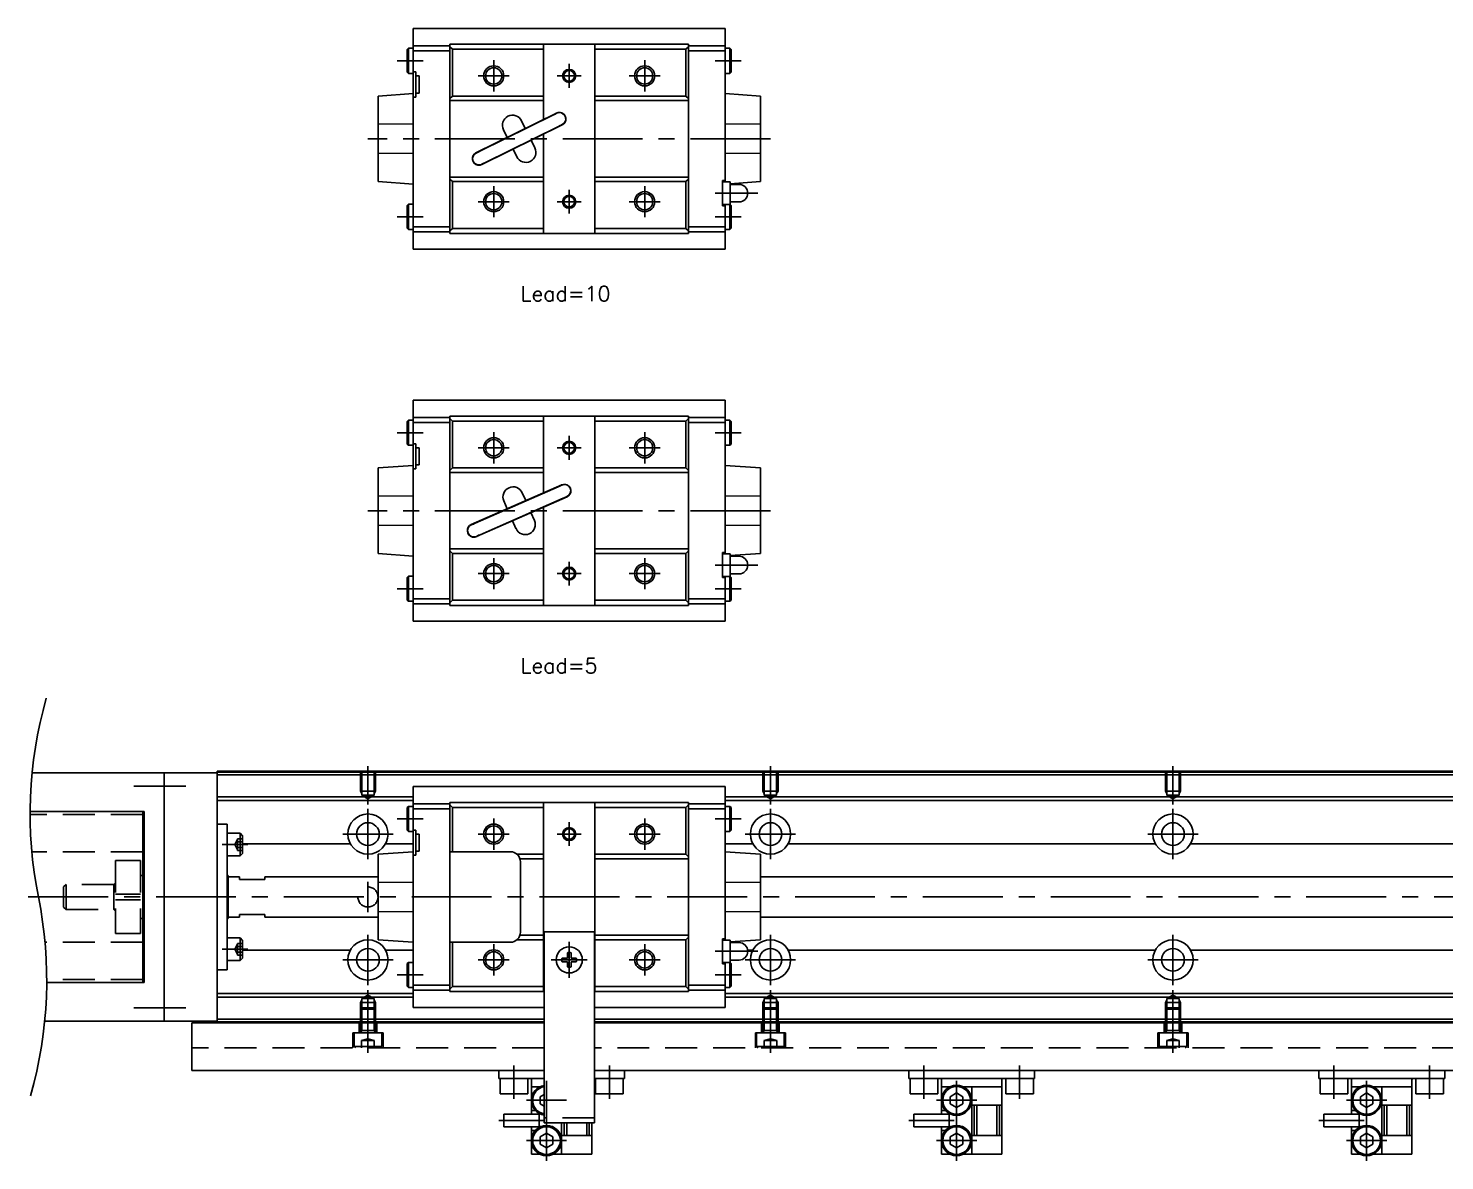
# Model space of a CAD drawing. Extents: x -2 to 443, y -8 to 396.
# Drawn here: x -2 to 279.5, y 170.8 to 395.8 of the extents above; entities that cross this region are included whole.
import ezdxf

# ---------------------------------------------------------------- set-up
doc = ezdxf.new("R2010")
doc.units = 0
doc.header["$LTSCALE"] = 0.5
doc.linetypes.add('CENTER', pattern=[50.8, 31.75, -6.35, 6.35, -6.35])
doc.linetypes.add('DASHED', pattern=[19.05, 12.7, -6.35])
for name, color, linetype in [('MSM_CENTER', 1, 'CENTER'), ('MSM_CONTINUOUS', 7, 'CONTINUOUS'), ('MSM_DASHED', 4, 'DASHED'), ('MSM_NARROW', 5, 'CONTINUOUS'), ('MSM_PART_NUMBER', 7, 'CONTINUOUS')]:
    doc.layers.add(name, color=color, linetype=linetype)
doc.styles.get("Standard").update_dxf_attribs({"font": 'txt.shx', "height": 1, "bigfont": 'bigfont.shx'})

msp = doc.modelspace()

# ---------------------------------------------------------------- linework, layer by layer
at = {"layer": 'MSM_CENTER'}
for p, q in [((71.3, 389.38), (76.5, 389.38)), ((90.5, 389.48), (90.5, 383.28)), ((105.5, 388.75), (105.5, 384.02)), ((120.5, 389.48), (120.5, 383.28)), ((134.5, 389.38), (139.7, 389.38)), ((87.4, 386.38), (93.6, 386.38)), ((103.13, 386.38), (107.86, 386.38)), ((117.4, 386.38), (123.6, 386.38)), ((145.5, 373.88), (65.5, 373.88)), ((90.5, 364.48), (90.5, 358.28)), ((105.5, 363.75), (105.5, 359.02)), ((120.5, 364.48), (120.5, 358.28)), ((87.4, 361.38), (93.6, 361.38)), ((103.13, 361.38), (107.86, 361.38)), ((117.4, 361.38), (123.6, 361.38)), ((134.5, 363.08), (143, 363.08)), ((71.3, 358.38), (76.5, 358.38)), ((134.5, 358.38), (139.7, 358.38)), ((71.3, 315.48), (76.5, 315.48)), ((90.5, 315.58), (90.5, 309.38)), ((120.5, 315.58), (120.5, 309.38)), ((134.5, 315.48), (139.7, 315.48)), ((87.4, 312.48), (93.6, 312.48)), ((103.13, 312.48), (107.86, 312.48)), ((105.5, 314.85), (105.5, 310.12)), ((117.4, 312.48), (123.6, 312.48)), ((145.5, 299.98), (65.5, 299.98)), ((90.5, 290.58), (90.5, 284.38)), ((120.5, 290.58), (120.5, 284.38)), ((87.4, 287.48), (93.6, 287.48)), ((103.13, 287.48), (107.86, 287.48)), ((105.5, 289.85), (105.5, 285.12)), ((117.4, 287.48), (123.6, 287.48)), ((134.5, 289.18), (143, 289.18)), ((71.3, 284.48), (76.5, 284.48)), ((134.5, 284.48), (139.7, 284.48)), ((65.5, 249.23), (65.5, 241.6)), ((145.5, 249.23), (145.5, 241.6)), ((225.5, 249.23), (225.5, 241.6)), ((19, 245.23), (29.31, 245.23)), ((65.5, 230.73), (65.5, 240.73)), ((145.5, 230.73), (145.5, 240.73)), ((225.5, 230.73), (225.5, 240.73)), ((71.3, 238.73), (76.5, 238.73)), ((90.5, 238.83), (90.5, 232.63)), ((105.5, 238.1), (105.5, 233.37)), ((120.5, 238.83), (120.5, 232.63)), ((134.5, 238.73), (139.7, 238.73)), ((60.5, 235.73), (70.5, 235.73)), ((87.4, 235.73), (93.6, 235.73)), ((103.13, 235.73), (107.86, 235.73)), ((117.4, 235.73), (123.6, 235.73)), ((140.5, 235.73), (150.5, 235.73)), ((220.5, 235.73), (230.5, 235.73)), ((36.5, 233.63), (41.6, 233.63)), ((65.5, 220.23), (65.5, 226.23)), ((-2, 223.23), (347.5, 223.23)), ((65.5, 205.73), (65.5, 215.73)), ((105.5, 214.33), (105.5, 207.13)), ((145.5, 205.73), (145.5, 215.73)), ((225.5, 205.73), (225.5, 215.73)), ((36.5, 212.84), (41.6, 212.84)), ((90.5, 213.83), (90.5, 207.63)), ((120.5, 213.83), (120.5, 207.63)), ((134.5, 212.43), (143, 212.43)), ((60.5, 210.73), (70.5, 210.73)), ((87.4, 210.73), (93.6, 210.73)), ((101.9, 210.73), (109.1, 210.73)), ((117.4, 210.73), (123.6, 210.73)), ((140.5, 210.73), (150.5, 210.73)), ((220.5, 210.73), (230.5, 210.73)), ((71.3, 207.73), (76.5, 207.73)), ((134.5, 207.73), (139.7, 207.73)), ((65.5, 204.74), (65.5, 192.23)), ((145.5, 204.74), (145.5, 192.23)), ((225.5, 204.74), (225.5, 192.23)), ((19, 201.23), (29.31, 201.23)), ((94.5, 189.73), (94.5, 183.13)), ((113.5, 183.13), (113.5, 189.73)), ((176, 189.73), (176, 183.13)), ((195, 183.13), (195, 189.73)), ((257.5, 189.73), (257.5, 183.13)), ((276.5, 183.13), (276.5, 189.73)), ((100.99, 170.83), (100.99, 186.83)), ((182.49, 170.83), (182.49, 186.83)), ((263.99, 170.83), (263.99, 186.83)), ((96.99, 182.83), (104.99, 182.83)), ((178.49, 182.83), (186.49, 182.83)), ((259.99, 182.83), (267.99, 182.83)), ((91.5, 178.83), (100.5, 178.83)), ((173, 178.83), (182, 178.83)), ((254.5, 178.83), (263.5, 178.83)), ((96.99, 174.83), (104.99, 174.83)), ((178.49, 174.83), (186.49, 174.83)), ((259.99, 174.83), (267.99, 174.83))]:
    msp.add_line(p, q, dxfattribs=at)
at = {"layer": 'MSM_CONTINUOUS'}
for p, q in [((136.5, 395.83), (74.5, 395.83)), ((74.5, 351.93), (74.5, 395.83)), ((136.5, 365.33), (136.5, 395.83)), ((73.55, 391.88), (73.3, 391.63)), ((73.3, 391.63), (73.3, 387.13)), ((74.5, 391.88), (73.55, 391.88)), ((73.55, 391.88), (73.55, 386.88)), ((74.5, 392.38), (81.8, 392.38)), ((74.5, 391.38), (81.8, 391.38)), ((81.8, 355.08), (81.8, 392.68)), ((81.8, 392.68), (129.2, 392.68)), ((82.3, 391.68), (81.8, 392.18)), ((82.3, 382.38), (82.3, 391.68)), ((82.3, 391.68), (100.4, 391.68)), ((100.4, 392.68), (100.4, 377.73)), ((110.6, 355.08), (110.6, 392.68)), ((110.6, 391.68), (128.7, 391.68)), ((129.2, 392.18), (128.7, 391.68)), ((128.7, 382.38), (128.7, 391.68)), ((129.2, 355.08), (129.2, 392.68)), ((129.2, 392.38), (136.5, 392.38)), ((129.2, 391.38), (136.5, 391.38)), ((137.45, 391.88), (136.5, 391.88)), ((137.45, 391.88), (137.45, 386.88)), ((137.7, 391.63), (137.45, 391.88)), ((137.7, 391.63), (137.7, 387.13)), ((73.3, 387.13), (73.55, 386.88)), ((73.55, 386.88), (74.5, 386.88)), ((75, 387.18), (74.5, 387.18)), ((75, 382.18), (75, 387.18)), ((75.7, 386.38), (75, 386.38)), ((75.7, 382.98), (75.7, 386.38)), ((136.5, 386.88), (137.45, 386.88)), ((137.45, 386.88), (137.7, 387.13)), ((74.5, 382.88), (67.5, 382.38)), ((75.7, 382.98), (75, 382.98)), ((143.5, 382.38), (136.5, 382.88)), ((67.5, 382.38), (67.5, 365.38)), ((75, 382.18), (74.5, 382.18)), ((81.8, 381.88), (82.3, 382.38)), ((81.8, 381.48), (100.4, 381.48)), ((82.3, 382.38), (100.4, 382.38)), ((110.6, 382.38), (128.7, 382.38)), ((110.6, 381.48), (129.2, 381.48)), ((128.7, 382.38), (129.2, 381.88)), ((143.5, 382.38), (143.5, 365.38)), ((102.97, 379), (86.97, 371.1)), ((102.26, 378.59), (87.73, 371.42)), ((96.77, 375.93), (96.02, 377.46)), ((102.26, 378.59), (102.6, 378.72)), ((103, 378.95), (102.69, 378.8)), ((74.5, 376.84), (67.5, 376.76)), ((88.13, 368.77), (104.13, 376.67)), ((88.84, 369.18), (103.37, 376.35)), ((92.43, 375.69), (93.18, 374.16)), ((100.4, 374.83), (100.4, 355.08)), ((103.68, 376.54), (103.37, 376.35)), ((103.78, 376.55), (104.1, 376.71)), ((143.5, 376.76), (136.5, 376.84)), ((94.33, 371.83), (95.08, 370.31)), ((98.67, 372.08), (97.92, 373.6)), ((67.5, 371.01), (74.5, 370.93)), ((87.32, 371.21), (87, 371.05)), ((87.42, 371.23), (87.73, 371.42)), ((88.1, 368.81), (88.41, 368.97)), ((88.5, 369.05), (88.84, 369.18)), ((136.5, 370.93), (143.5, 371.01)), ((81.8, 366.28), (100.4, 366.28)), ((110.6, 366.28), (129.2, 366.28)), ((67.5, 365.38), (74.5, 364.88)), ((82.3, 365.38), (81.8, 365.88)), ((82.3, 365.38), (100.4, 365.38)), ((82.3, 356.08), (82.3, 365.38)), ((110.6, 365.38), (128.7, 365.38)), ((129.2, 365.88), (128.7, 365.38)), ((128.7, 356.08), (128.7, 365.38)), ((136, 365.58), (136.5, 365.58)), ((136, 360.58), (136, 365.58)), ((137.5, 365.33), (136, 365.33)), ((137.5, 364.95), (143.5, 365.38)), ((137.5, 365.33), (137.5, 360.83)), ((139.25, 364.83), (137.5, 364.83)), ((73.55, 360.88), (73.3, 360.63)), ((73.3, 360.63), (73.3, 356.13)), ((73.55, 360.88), (73.55, 355.88)), ((74.5, 360.88), (73.55, 360.88)), ((136, 360.83), (137.5, 360.83)), ((136, 360.58), (136.5, 360.58)), ((136.5, 360.83), (136.5, 351.93)), ((137.45, 360.83), (137.45, 355.88)), ((137.5, 361.33), (139.25, 361.33)), ((137.7, 360.63), (137.5, 360.83)), ((137.7, 360.63), (137.7, 356.13)), ((73.3, 356.13), (73.55, 355.88)), ((73.55, 355.88), (74.5, 355.88)), ((74.5, 356.38), (81.8, 356.38)), ((74.5, 355.38), (81.8, 355.38)), ((81.8, 355.58), (82.3, 356.08)), ((81.8, 355.08), (129.2, 355.08)), ((82.3, 356.08), (100.4, 356.08)), ((110.6, 356.08), (128.7, 356.08)), ((128.7, 356.08), (129.2, 355.58)), ((129.2, 356.38), (136.5, 356.38)), ((129.2, 355.38), (136.5, 355.38)), ((136.5, 355.88), (137.45, 355.88)), ((137.45, 355.88), (137.7, 356.13)), ((74.5, 351.93), (136.5, 351.93)), ((136.5, 321.93), (74.5, 321.93)), ((74.5, 278.03), (74.5, 321.93)), ((136.5, 291.43), (136.5, 321.93)), ((74.5, 318.48), (81.8, 318.48)), ((81.8, 281.18), (81.8, 318.78)), ((81.8, 318.78), (129.2, 318.78)), ((82.3, 317.78), (81.8, 318.28)), ((100.4, 318.78), (100.4, 303.53)), ((110.6, 281.18), (110.6, 318.78)), ((129.2, 318.28), (128.7, 317.78)), ((129.2, 281.18), (129.2, 318.78)), ((129.2, 318.48), (136.5, 318.48)), ((73.55, 317.98), (73.3, 317.73)), ((73.3, 317.73), (73.3, 313.23)), ((74.5, 317.98), (73.55, 317.98)), ((73.55, 317.98), (73.55, 312.98)), ((74.5, 317.48), (81.8, 317.48)), ((82.3, 308.48), (82.3, 317.78)), ((82.3, 317.78), (100.4, 317.78)), ((110.6, 317.78), (128.7, 317.78)), ((128.7, 308.48), (128.7, 317.78)), ((129.2, 317.48), (136.5, 317.48)), ((137.45, 317.98), (136.5, 317.98)), ((137.45, 317.98), (137.45, 312.98)), ((137.7, 317.73), (137.45, 317.98)), ((137.7, 317.73), (137.7, 313.23)), ((73.3, 313.23), (73.55, 312.98)), ((73.55, 312.98), (74.5, 312.98)), ((75, 313.28), (74.5, 313.28)), ((75, 308.28), (75, 313.28)), ((75.7, 312.48), (75, 312.48)), ((75.7, 309.08), (75.7, 312.48)), ((136.5, 312.98), (137.45, 312.98)), ((137.45, 312.98), (137.7, 313.23)), ((74.5, 308.98), (67.5, 308.48)), ((67.5, 308.48), (67.5, 291.48)), ((75, 308.28), (74.5, 308.28)), ((75.7, 309.08), (75, 309.08)), ((81.8, 307.98), (82.3, 308.48)), ((81.8, 307.58), (100.4, 307.58)), ((82.3, 308.48), (100.4, 308.48)), ((110.6, 308.48), (128.7, 308.48)), ((110.6, 307.58), (129.2, 307.58)), ((128.7, 308.48), (129.2, 307.98)), ((143.5, 308.48), (136.5, 308.98)), ((143.5, 308.48), (143.5, 291.48)), ((104.03, 305.12), (86.03, 297.22)), ((103.3, 304.75), (86.79, 297.51)), ((104.05, 305.08), (103.72, 304.93)), ((74.5, 302.94), (67.5, 302.86)), ((87.07, 294.84), (105.07, 302.74)), ((87.8, 295.22), (104.31, 302.46)), ((92.51, 301.93), (93.2, 300.37)), ((96.86, 301.98), (96.18, 303.53)), ((104.72, 302.64), (105.05, 302.79)), ((143.5, 302.86), (136.5, 302.94)), ((98.59, 298.04), (97.9, 299.6)), ((100.4, 300.69), (100.4, 281.18)), ((67.5, 297.11), (74.5, 297.03)), ((86.37, 297.32), (86.05, 297.18)), ((94.24, 297.99), (94.92, 296.43)), ((136.5, 297.03), (143.5, 297.11)), ((87.05, 294.89), (87.38, 295.03)), ((67.5, 291.48), (74.5, 290.98)), ((81.8, 292.38), (100.4, 292.38)), ((82.3, 291.48), (81.8, 291.98)), ((82.3, 291.48), (100.4, 291.48)), ((82.3, 282.18), (82.3, 291.48)), ((110.6, 292.38), (129.2, 292.38)), ((110.6, 291.48), (128.7, 291.48)), ((129.2, 291.98), (128.7, 291.48)), ((128.7, 282.18), (128.7, 291.48)), ((136, 291.68), (136.5, 291.68)), ((136, 286.68), (136, 291.68)), ((137.5, 291.43), (136, 291.43)), ((137.5, 291.05), (143.5, 291.48)), ((137.5, 291.43), (137.5, 286.93)), ((139.25, 290.93), (137.5, 290.93)), ((137.5, 287.43), (139.25, 287.43)), ((73.55, 286.98), (73.3, 286.73)), ((73.3, 286.73), (73.3, 282.23)), ((73.55, 286.98), (73.55, 281.98)), ((74.5, 286.98), (73.55, 286.98)), ((136, 286.93), (137.5, 286.93)), ((136, 286.68), (136.5, 286.68)), ((136.5, 286.93), (136.5, 278.03)), ((137.45, 286.93), (137.45, 281.98)), ((137.7, 286.73), (137.5, 286.93)), ((137.7, 286.73), (137.7, 282.23)), ((73.3, 282.23), (73.55, 281.98)), ((73.55, 281.98), (74.5, 281.98)), ((74.5, 282.48), (81.8, 282.48)), ((81.8, 281.68), (82.3, 282.18)), ((82.3, 282.18), (100.4, 282.18)), ((110.6, 282.18), (128.7, 282.18)), ((128.7, 282.18), (129.2, 281.68)), ((129.2, 282.48), (136.5, 282.48)), ((136.5, 281.98), (137.45, 281.98)), ((137.45, 281.98), (137.7, 282.23)), ((74.5, 281.48), (81.8, 281.48)), ((81.8, 281.18), (129.2, 281.18)), ((129.2, 281.48), (136.5, 281.48)), ((74.5, 278.03), (136.5, 278.03)), ((35.5, 247.93), (-1.24, 247.93)), ((25, 247.93), (25, 198.53)), ((335.5, 248.23), (35.5, 248.23)), ((35.5, 248.23), (35.5, 198.23)), ((335.5, 248.03), (35.5, 248.03)), ((335.5, 247.53), (35.5, 247.53)), ((136.5, 245.18), (74.5, 245.18)), ((74.5, 201.28), (74.5, 245.18)), ((136.5, 214.68), (136.5, 245.18)), ((74.5, 243.13), (35.5, 243.13)), ((74.5, 242.43), (35.5, 242.43)), ((335.5, 243.13), (136.5, 243.13)), ((335.5, 242.43), (136.5, 242.43)), ((21, 240.23), (-1.64, 240.23)), ((20.75, 240.23), (20.75, 206.23)), ((20.75, 239.63), (21, 239.63)), ((21, 206.23), (21, 240.23)), ((73.55, 241.23), (73.3, 240.98)), ((73.3, 240.98), (73.3, 236.48)), ((74.5, 241.23), (73.55, 241.23)), ((73.55, 241.23), (73.55, 236.23)), ((74.5, 241.73), (81.8, 241.73)), ((74.5, 240.73), (81.8, 240.73)), ((81.8, 242.03), (129.2, 242.03)), ((81.8, 204.43), (81.8, 242.03)), ((82.3, 241.03), (81.8, 241.53)), ((82.3, 241.03), (100.4, 241.03)), ((82.3, 232.23), (82.3, 241.03)), ((100.4, 242.03), (100.4, 204.43)), ((110.6, 204.43), (110.6, 242.03)), ((110.6, 241.03), (128.7, 241.03)), ((129.2, 241.53), (128.7, 241.03)), ((128.7, 231.73), (128.7, 241.03)), ((129.2, 204.43), (129.2, 242.03)), ((129.2, 241.73), (136.5, 241.73)), ((129.2, 240.73), (136.5, 240.73)), ((137.45, 241.23), (136.5, 241.23)), ((137.45, 241.23), (137.45, 236.23)), ((137.7, 240.98), (137.45, 241.23)), ((137.7, 240.98), (137.7, 236.48)), ((37.5, 237.73), (35.5, 237.73)), ((37.5, 237.73), (37.5, 208.73)), ((73.3, 236.48), (73.55, 236.23)), ((75, 236.53), (74.5, 236.53)), ((75, 231.53), (75, 236.53)), ((137.45, 236.23), (137.7, 236.48)), ((40.1, 235.88), (37.5, 235.88)), ((40.1, 235.88), (40.1, 231.38)), ((40.6, 235.38), (40.1, 235.88)), ((40.6, 235.38), (40.6, 231.88)), ((62.01, 233.77), (40.6, 233.77)), ((68.99, 233.77), (74.5, 233.77)), ((73.55, 236.23), (74.5, 236.23)), ((75.7, 235.73), (75, 235.73)), ((75.7, 232.33), (75.7, 235.73)), ((136.5, 236.23), (137.45, 236.23)), ((142.01, 233.77), (136.5, 233.77)), ((148.99, 233.77), (222.01, 233.77)), ((302.01, 233.77), (228.99, 233.77)), ((21, 232.23), (20.75, 232.23)), ((37.5, 231.38), (40.1, 231.38)), ((40.1, 231.38), (40.6, 231.88)), ((74.5, 232.23), (67.5, 231.73)), ((67.5, 231.73), (67.5, 214.73)), ((75, 231.53), (74.5, 231.53)), ((75.7, 232.33), (75, 232.33)), ((93.8, 232.23), (81.8, 232.23)), ((95.12, 231.73), (100.4, 231.73)), ((95.71, 230.83), (100.4, 230.83)), ((110.6, 231.73), (128.7, 231.73)), ((110.6, 230.83), (129.2, 230.83)), ((128.7, 231.73), (129.2, 231.23)), ((143.5, 231.73), (136.5, 232.23)), ((143.5, 231.73), (143.5, 214.73)), ((95.8, 230.23), (95.8, 216.23)), ((21, 227.48), (20.75, 227.48)), ((37.7, 227.48), (37.5, 227.48)), ((37.7, 227.48), (37.7, 218.98)), ((40, 227.23), (37.7, 227.23)), ((40, 227.23), (40, 226.73)), ((45, 226.73), (40, 226.73)), ((45, 227.23), (45, 226.73)), ((67.5, 227.23), (45, 227.23)), ((74.5, 226.19), (67.5, 226.11)), ((143.5, 226.11), (136.5, 226.19)), ((335.5, 227.23), (143.5, 227.23)), ((40, 219.73), (45, 219.73)), ((40, 219.73), (40, 219.23)), ((45, 219.73), (45, 219.23)), ((67.5, 220.36), (74.5, 220.28)), ((136.5, 220.28), (143.5, 220.36)), ((20.75, 218.98), (21, 218.98)), ((37.5, 218.98), (37.7, 218.98)), ((37.7, 219.23), (40, 219.23)), ((45, 219.23), (67.5, 219.23)), ((143.5, 219.23), (335.5, 219.23)), ((21, 214.23), (20.75, 214.23)), ((40.1, 215.09), (37.5, 215.09)), ((40.1, 215.09), (40.1, 210.59)), ((40.6, 214.59), (40.1, 215.09)), ((40.6, 214.59), (40.6, 211.09)), ((67.5, 214.73), (74.5, 214.23)), ((81.8, 214.23), (93.8, 214.23)), ((82.3, 205.43), (82.3, 214.23)), ((95.12, 214.73), (100.4, 214.73)), ((95.71, 215.63), (100.4, 215.63)), ((100.5, 216.33), (100.5, 178.33)), ((110.5, 216.33), (100.5, 216.33)), ((110.5, 216.33), (110.5, 178.33)), ((110.6, 215.63), (129.2, 215.63)), ((110.6, 214.73), (128.7, 214.73)), ((129.2, 215.23), (128.7, 214.73)), ((128.7, 205.43), (128.7, 214.73)), ((136, 214.93), (136.5, 214.93)), ((136, 209.93), (136, 214.93)), ((137.5, 214.68), (136, 214.68)), ((137.5, 214.3), (143.5, 214.73)), ((137.5, 214.68), (137.5, 210.18)), ((139.25, 214.18), (137.5, 214.18)), ((62.01, 212.69), (40.6, 212.69)), ((68.99, 212.69), (74.5, 212.69)), ((105.13, 212.14), (105.13, 211.1)), ((105.87, 211.1), (105.87, 212.14)), ((142.01, 212.69), (140.98, 212.69)), ((148.99, 212.69), (222.01, 212.69)), ((302.01, 212.69), (228.99, 212.69)), ((37.5, 208.73), (35.5, 208.73)), ((37.5, 210.59), (40.1, 210.59)), ((40.1, 210.59), (40.6, 211.09)), ((73.55, 210.23), (73.3, 209.98)), ((73.3, 209.98), (73.3, 205.48)), ((73.55, 210.23), (73.55, 205.23)), ((74.5, 210.23), (73.55, 210.23)), ((105.13, 211.1), (104.1, 211.1)), ((104.1, 210.36), (105.13, 210.36)), ((105.13, 210.36), (105.13, 209.33)), ((106.9, 211.1), (105.87, 211.1)), ((105.87, 210.36), (106.9, 210.36)), ((105.87, 209.33), (105.87, 210.36)), ((136, 210.18), (137.5, 210.18)), ((136, 209.93), (136.5, 209.93)), ((136.5, 210.18), (136.5, 201.28)), ((137.45, 210.18), (137.45, 205.23)), ((137.5, 210.68), (139.25, 210.68)), ((137.7, 209.98), (137.5, 210.18)), ((137.7, 209.98), (137.7, 205.48)), ((1.64, 206.23), (21, 206.23)), ((20.75, 206.83), (21, 206.83)), ((74.5, 205.73), (81.8, 205.73)), ((129.2, 205.73), (136.5, 205.73)), ((74.5, 204.03), (35.5, 204.03)), ((74.5, 203.33), (35.5, 203.33)), ((73.3, 205.48), (73.55, 205.23)), ((73.55, 205.23), (74.5, 205.23)), ((74.5, 204.73), (81.8, 204.73)), ((81.8, 204.93), (82.3, 205.43)), ((81.8, 204.43), (100.5, 204.43)), ((82.3, 205.43), (100.4, 205.43)), ((110.5, 204.43), (129.2, 204.43)), ((110.6, 205.43), (128.7, 205.43)), ((128.7, 205.43), (129.2, 204.93)), ((129.2, 204.73), (136.5, 204.73)), ((136.5, 205.23), (137.45, 205.23)), ((335.5, 204.03), (136.5, 204.03)), ((335.5, 203.33), (136.5, 203.33)), ((137.45, 205.23), (137.7, 205.48)), ((74.5, 201.28), (100.5, 201.28)), ((110.5, 201.28), (136.5, 201.28)), ((35.5, 198.53), (1.24, 198.53)), ((30.5, 198.23), (30.5, 188.73)), ((100.5, 198.23), (30.5, 198.23)), ((100.5, 198.93), (35.5, 198.93)), ((100.5, 198.43), (35.5, 198.43)), ((335.5, 198.93), (110.5, 198.93)), ((335.5, 198.43), (110.5, 198.43)), ((340.5, 198.23), (110.5, 198.23)), ((100.5, 188.73), (30.5, 188.73)), ((91.5, 187.13), (91.5, 188.73)), ((340.5, 188.73), (110.5, 188.73)), ((116.5, 187.13), (116.5, 188.73)), ((173, 187.13), (173, 188.73)), ((198, 187.13), (198, 188.73)), ((254.5, 187.13), (254.5, 188.73)), ((279.5, 187.13), (279.5, 188.73)), ((100.5, 187.13), (91.5, 187.13)), ((91.75, 187.13), (91.75, 184.13)), ((97.25, 184.13), (97.25, 187.13)), ((97.5, 187.13), (97.67, 187.13)), ((97.67, 187.13), (97.81, 187.13)), ((97.81, 187.13), (97.92, 187.11)), ((97.92, 187.11), (97.98, 187.06)), ((97.98, 187.06), (98, 187)), ((98, 187), (98, 183.08)), ((116.5, 187.13), (110.5, 187.13)), ((110.75, 187.13), (110.75, 184.13)), ((116.25, 184.13), (116.25, 187.13)), ((198, 187.13), (173, 187.13)), ((173.25, 187.13), (173.25, 184.13)), ((178.75, 184.13), (178.75, 187.13)), ((179, 187.13), (179.17, 187.13)), ((179.17, 187.13), (179.31, 187.13)), ((179.31, 187.13), (179.42, 187.11)), ((179.42, 187.11), (179.48, 187.06)), ((179.48, 187.06), (179.5, 187)), ((179.5, 187), (179.5, 183.08)), ((191.5, 187), (191.52, 187.07)), ((191.5, 187), (191.5, 172.13)), ((191.52, 187.07), (191.6, 187.11)), ((191.6, 187.11), (191.71, 187.13)), ((191.71, 187.13), (191.85, 187.13)), ((191.85, 187.13), (192, 187.13)), ((192.25, 187.13), (192.25, 184.13)), ((197.75, 184.13), (197.75, 187.13)), ((279.5, 187.13), (254.5, 187.13)), ((254.75, 187.13), (254.75, 184.13)), ((260.25, 184.13), (260.25, 187.13)), ((260.5, 187.13), (260.67, 187.13)), ((260.67, 187.13), (260.81, 187.13)), ((260.81, 187.13), (260.92, 187.11)), ((260.92, 187.11), (260.98, 187.06)), ((260.98, 187.06), (261, 187)), ((261, 187), (261, 183.08)), ((273, 187), (273.02, 187.07)), ((273, 187), (273, 172.13)), ((273.02, 187.07), (273.1, 187.11)), ((273.1, 187.11), (273.21, 187.13)), ((273.21, 187.13), (273.35, 187.13)), ((273.35, 187.13), (273.5, 187.13)), ((273.75, 187.13), (273.75, 184.13)), ((279.25, 184.13), (279.25, 187.13)), ((91.75, 184.13), (97.25, 184.13)), ((99.68, 185.53), (98, 185.53)), ((100.5, 183.99), (99.74, 183.55)), ((99.74, 183.55), (99.74, 182.11)), ((110.75, 184.13), (116.25, 184.13)), ((173.25, 184.13), (178.75, 184.13)), ((181.18, 185.53), (179.5, 185.53)), ((182.49, 184.28), (181.24, 183.55)), ((181.24, 183.55), (181.24, 182.11)), ((183.74, 183.55), (182.49, 184.28)), ((183.74, 183.55), (183.74, 182.11)), ((191.5, 185.53), (183.8, 185.53)), ((185.5, 185.53), (185.5, 172.13)), ((192.25, 184.13), (197.75, 184.13)), ((254.75, 184.13), (260.25, 184.13)), ((262.68, 185.53), (261, 185.53)), ((263.99, 184.28), (262.74, 183.55)), ((262.74, 183.55), (262.74, 182.11)), ((265.24, 183.55), (263.99, 184.28)), ((265.24, 183.55), (265.24, 182.11)), ((273, 185.53), (265.3, 185.53)), ((267, 185.53), (267, 172.13)), ((273.75, 184.13), (279.25, 184.13)), ((98, 180.08), (98, 182.59)), ((98.75, 180.83), (98, 180.83)), ((99.5, 177.44), (99.5, 180.23)), ((99.74, 182.11), (100.5, 181.67)), ((179.5, 180.08), (179.5, 182.59)), ((180.25, 180.83), (179.5, 180.83)), ((181, 177.44), (181, 180.23)), ((181.24, 182.11), (182.49, 181.39)), ((182.49, 181.39), (183.74, 182.11)), ((191.5, 181.83), (185.5, 181.83)), ((186, 175.83), (186, 181.83)), ((186.5, 175.83), (186.5, 181.83)), ((190.5, 175.83), (190.5, 181.83)), ((191, 175.83), (191, 181.83)), ((261, 180.08), (261, 182.59)), ((261.75, 180.83), (261, 180.83)), ((262.5, 177.44), (262.5, 180.23)), ((262.74, 182.11), (263.99, 181.39)), ((263.99, 181.39), (265.24, 182.11)), ((273, 181.83), (267, 181.83)), ((267.5, 175.83), (267.5, 181.83)), ((268, 175.83), (268, 181.83)), ((272, 175.83), (272, 181.83)), ((272.5, 175.83), (272.5, 181.83)), ((92.5, 180.08), (92.5, 177.58)), ((99.5, 180.08), (92.5, 180.08)), ((92.5, 177.58), (99.5, 177.58)), ((98, 175.08), (98, 177.58)), ((110.5, 178.33), (100.5, 178.33)), ((104, 178.33), (104, 172.13)), ((104.5, 175.83), (104.5, 178.33)), ((105, 175.83), (105, 178.33)), ((109, 175.83), (109, 178.33)), ((109.5, 175.83), (109.5, 178.33)), ((110, 178.33), (110, 172.13)), ((174, 180.08), (174, 177.58)), ((181, 180.08), (174, 180.08)), ((174, 177.58), (181, 177.58)), ((179.5, 175.08), (179.5, 177.58)), ((255.5, 180.08), (255.5, 177.58)), ((262.5, 180.08), (255.5, 180.08)), ((255.5, 177.58), (262.5, 177.58)), ((261, 175.08), (261, 177.58)), ((98, 176.83), (98.75, 176.83)), ((98, 174.59), (98, 172.13)), ((100.99, 176.28), (99.74, 175.55)), ((99.74, 175.55), (99.74, 174.11)), ((102.24, 175.55), (100.99, 176.28)), ((102.24, 175.55), (102.24, 174.11)), ((110, 175.83), (104, 175.83)), ((179.5, 176.83), (180.25, 176.83)), ((179.5, 174.59), (179.5, 172.13)), ((182.49, 176.28), (181.24, 175.55)), ((181.24, 175.55), (181.24, 174.11)), ((183.74, 175.55), (182.49, 176.28)), ((183.74, 175.55), (183.74, 174.11)), ((191.5, 175.83), (185.5, 175.83)), ((261, 176.83), (261.75, 176.83)), ((261, 174.59), (261, 172.13)), ((263.99, 176.28), (262.74, 175.55)), ((262.74, 175.55), (262.74, 174.11)), ((265.24, 175.55), (263.99, 176.28)), ((265.24, 175.55), (265.24, 174.11)), ((273, 175.83), (267, 175.83)), ((99.68, 172.13), (98, 172.13)), ((99.74, 174.11), (100.99, 173.39)), ((100.99, 173.39), (102.24, 174.11)), ((110, 172.13), (102.3, 172.13)), ((181.18, 172.13), (179.5, 172.13)), ((181.24, 174.11), (182.49, 173.39)), ((182.49, 173.39), (183.74, 174.11)), ((191.5, 172.13), (183.8, 172.13)), ((262.68, 172.13), (261, 172.13)), ((262.74, 174.11), (263.99, 173.39)), ((263.99, 173.39), (265.24, 174.11)), ((273, 172.13), (265.3, 172.13))]:
    msp.add_line(p, q, dxfattribs=at)
for centre, radius in [((90.5, 386.38), 1.62), ((105.5, 386.38), 1.06), ((120.5, 386.38), 1.62), ((90.5, 361.38), 1.62), ((105.5, 361.38), 1.06), ((120.5, 361.38), 1.62), ((90.5, 312.48), 1.62), ((105.5, 312.48), 1.06), ((120.5, 312.48), 1.62), ((90.5, 287.48), 1.62), ((105.5, 287.48), 1.06), ((120.5, 287.48), 1.62), ((65.5, 235.73), 4), ((145.5, 235.73), 4), ((225.5, 235.73), 4), ((65.5, 235.73), 2.25), ((90.5, 235.73), 1.62), ((105.5, 235.73), 1.06), ((120.5, 235.73), 1.62), ((145.5, 235.73), 2.25), ((225.5, 235.73), 2.25), ((65.5, 210.73), 4), ((145.5, 210.73), 4), ((225.5, 210.73), 4), ((65.5, 210.73), 2.25), ((90.5, 210.73), 1.62), ((105.5, 210.73), 2.6), ((120.5, 210.73), 1.62), ((145.5, 210.73), 2.25), ((225.5, 210.73), 2.25), ((182.49, 182.83), 3), ((263.99, 182.83), 3), ((182.49, 182.83), 2.75), ((263.99, 182.83), 2.75), ((100.99, 174.83), 3), ((100.99, 174.83), 2.75), ((182.49, 174.83), 3), ((182.49, 174.83), 2.75), ((263.99, 174.83), 3), ((263.99, 174.83), 2.75)]:
    msp.add_circle(centre, radius, dxfattribs=at)
for centre, radius, start, end in [((94.22, 376.57), 2, 26.2779, 206.2779), ((103.55, 377.83), 1.3, 275.5498, 137.006), ((103.55, 377.83), 1.25, 296.2779, 116.2779), ((96.88, 371.19), 2, 206.2779, 26.2779), ((87.55, 369.93), 1.3, 95.5498, 317.006), ((87.55, 369.93), 1.25, 116.2779, 296.2779), ((139.25, 363.08), 1.75, 270, 90), ((94.34, 302.73), 2, 23.6961, 203.6961), ((104.7, 301.08), 3.92, 105.6343, 110.9103), ((104.55, 303.93), 1.3, 272.968, 134.4242), ((104.55, 303.93), 1.25, 293.6961, 113.6961), ((103.59, 304.11), 1.8, 293.3543, 304.8918), ((86.55, 296.03), 1.3, 92.968, 314.4242), ((86.55, 296.03), 1.25, 113.6961, 293.6961), ((90.51, 290.48), 7.94, 117.8361, 120.4339), ((96.76, 297.24), 2, 203.6961, 23.6961), ((87.06, 296.88), 1.82, 282.5713, 293.9767), ((139.25, 289.18), 1.75, 270, 90), ((93.8, 230.23), 2, 0, 90), ((93.8, 216.23), 2, 270, 0), ((139.25, 212.43), 1.75, 270, 90), ((105.5, 210.73), 1.45, 75.2162, 104.7838), ((105.5, 210.73), 1.45, 165.2162, 194.7838), ((105.5, 210.73), 1.45, 255.2162, 284.7838), ((105.5, 210.73), 1.45, 345.2162, 14.7838), ((100.99, 182.83), 3, 99.4004, 260.5996), ((100.99, 182.83), 2.75, 100.2639, 259.7361)]:
    msp.add_arc(centre, radius, start, end, dxfattribs=at)
at = {"layer": 'MSM_DASHED'}
for p, q in [((64, 248.23), (64, 244.23)), ((64.27, 248.23), (64.27, 243.43)), ((66.73, 243.43), (66.73, 248.23)), ((67, 248.23), (67, 244.23)), ((144, 248.23), (144, 244.23)), ((144.27, 248.23), (144.27, 243.43)), ((146.73, 243.43), (146.73, 248.23)), ((147, 248.23), (147, 244.23)), ((224, 248.23), (224, 244.23)), ((224.27, 248.23), (224.27, 243.43)), ((226.73, 243.43), (226.73, 248.23)), ((227, 248.23), (227, 244.23)), ((64, 244.23), (67, 244.23)), ((64.27, 243.76), (64, 244.23)), ((64.27, 243.43), (65.5, 242.72)), ((66.73, 243.43), (64.27, 243.43)), ((65.5, 242.72), (66.73, 243.43)), ((66.73, 243.76), (67, 244.23)), ((144, 244.23), (147, 244.23)), ((144.27, 243.76), (144, 244.23)), ((144.27, 243.43), (145.5, 242.72)), ((146.73, 243.43), (144.27, 243.43)), ((145.5, 242.72), (146.73, 243.43)), ((146.73, 243.76), (147, 244.23)), ((224, 244.23), (227, 244.23)), ((224.27, 243.76), (224, 244.23)), ((224.27, 243.43), (225.5, 242.72)), ((226.73, 243.43), (224.27, 243.43)), ((225.5, 242.72), (226.73, 243.43)), ((226.73, 243.76), (227, 244.23)), ((20.75, 239.63), (-1.64, 239.63)), ((39.6, 234.63), (39.02, 233.63)), ((39.6, 234.78), (40.6, 234.78)), ((39.6, 234.78), (39.6, 232.47)), ((39.6, 234.2), (40.6, 234.2)), ((20.75, 232.23), (-1.31, 232.23)), ((39.02, 233.63), (39.6, 232.63)), ((39.6, 233.05), (40.6, 233.05)), ((39.6, 232.47), (40.6, 232.47)), ((15.3, 230.48), (15.3, 215.98)), ((20.3, 230.48), (15.3, 230.48)), ((20.3, 230.46), (15.3, 230.46)), ((20.3, 230.48), (20.3, 215.98)), ((5.5, 225.73), (5, 225.23)), ((5, 225.23), (5, 221.23)), ((5.5, 225.73), (5.5, 220.73)), ((15, 225.73), (5.5, 225.73)), ((15.3, 226.03), (15, 225.73)), ((15, 225.73), (15, 220.73)), ((20.75, 227.48), (20.3, 227.48)), ((15.3, 223.78), (20.3, 223.78)), ((20.3, 222.68), (15.3, 222.68)), ((5, 221.23), (5.5, 220.73)), ((5.5, 220.73), (15, 220.73)), ((15, 220.73), (15.3, 220.43)), ((20.3, 218.98), (20.75, 218.98)), ((20.75, 214.23), (1.31, 214.23)), ((15.3, 216), (20.3, 216)), ((15.3, 215.98), (20.3, 215.98)), ((39.6, 214), (40.6, 214)), ((39.6, 214), (39.6, 211.69)), ((39.6, 213.84), (39.02, 212.84)), ((39.02, 212.84), (39.6, 211.84)), ((39.6, 213.42), (40.6, 213.42)), ((39.6, 212.26), (40.6, 212.26)), ((39.6, 211.69), (40.6, 211.69)), ((20.75, 206.83), (1.64, 206.83)), ((64.27, 202.7), (64, 202.23)), ((65.5, 203.74), (64.27, 203.03)), ((64.27, 203.03), (64.27, 196.73)), ((66.73, 203.03), (64.27, 203.03)), ((66.73, 203.03), (65.5, 203.74)), ((66.73, 196.73), (66.73, 203.03)), ((66.73, 202.7), (67, 202.23)), ((144.27, 202.7), (144, 202.23)), ((145.5, 203.74), (144.27, 203.03)), ((144.27, 203.03), (144.27, 196.73)), ((146.73, 203.03), (144.27, 203.03)), ((146.73, 203.03), (145.5, 203.74)), ((146.73, 196.73), (146.73, 203.03)), ((146.73, 202.7), (147, 202.23)), ((224.27, 202.7), (224, 202.23)), ((225.5, 203.74), (224.27, 203.03)), ((224.27, 203.03), (224.27, 196.73)), ((226.73, 203.03), (224.27, 203.03)), ((226.73, 203.03), (225.5, 203.74)), ((226.73, 196.73), (226.73, 203.03)), ((226.73, 202.7), (227, 202.23)), ((64, 196.23), (64, 202.23)), ((67, 202.23), (64, 202.23)), ((64.27, 201.23), (64, 200.96)), ((64, 200.96), (67, 200.96)), ((64.27, 201.23), (66.73, 201.23)), ((67, 200.96), (66.73, 201.23)), ((67, 196.23), (67, 202.23)), ((144, 196.23), (144, 202.23)), ((147, 202.23), (144, 202.23)), ((144.27, 201.23), (144, 200.96)), ((144, 200.96), (147, 200.96)), ((144.27, 201.23), (146.73, 201.23)), ((147, 200.96), (146.73, 201.23)), ((147, 196.23), (147, 202.23)), ((224, 196.23), (224, 202.23)), ((227, 202.23), (224, 202.23)), ((224.27, 201.23), (224, 200.96)), ((224, 200.96), (227, 200.96)), ((224.27, 201.23), (226.73, 201.23)), ((227, 200.96), (226.73, 201.23)), ((227, 196.23), (227, 202.23)), ((63.75, 198.23), (63.75, 196.23)), ((67.25, 196.23), (67.25, 198.23)), ((143.75, 198.23), (143.75, 196.23)), ((147.25, 196.23), (147.25, 198.23)), ((223.75, 198.23), (223.75, 196.23)), ((227.25, 196.23), (227.25, 198.23)), ((62.5, 196.23), (68.5, 196.23)), ((62.5, 196.23), (62.5, 193.23)), ((62.75, 196.23), (62.75, 193.53)), ((67, 196.73), (64, 196.73)), ((64, 196.23), (64.27, 196.73)), ((65.5, 195.07), (64.25, 194.73)), ((64.25, 194.73), (64.25, 193.23)), ((64.25, 194.73), (66.75, 194.73)), ((66.75, 194.73), (65.5, 195.07)), ((65.5, 194.73), (65.5, 193.23)), ((67, 196.23), (66.73, 196.73)), ((66.75, 194.73), (66.75, 193.23)), ((68.25, 193.53), (68.25, 196.23)), ((68.5, 193.23), (68.5, 196.23)), ((142.5, 196.23), (148.5, 196.23)), ((142.5, 196.23), (142.5, 193.23)), ((142.75, 196.23), (142.75, 193.53)), ((147, 196.73), (144, 196.73)), ((144, 196.23), (144.27, 196.73)), ((145.5, 195.07), (144.25, 194.73)), ((144.25, 194.73), (144.25, 193.23)), ((144.25, 194.73), (146.75, 194.73)), ((146.75, 194.73), (145.5, 195.07)), ((145.5, 194.73), (145.5, 193.23)), ((147, 196.23), (146.73, 196.73)), ((146.75, 194.73), (146.75, 193.23)), ((148.25, 193.53), (148.25, 196.23)), ((148.5, 193.23), (148.5, 196.23)), ((222.5, 196.23), (228.5, 196.23)), ((222.5, 196.23), (222.5, 193.23)), ((222.75, 196.23), (222.75, 193.53)), ((227, 196.73), (224, 196.73)), ((224, 196.23), (224.27, 196.73)), ((225.5, 195.07), (224.25, 194.73)), ((224.25, 194.73), (224.25, 193.23)), ((224.25, 194.73), (226.75, 194.73)), ((226.75, 194.73), (225.5, 195.07)), ((225.5, 194.73), (225.5, 193.23)), ((227, 196.23), (226.73, 196.73)), ((226.75, 194.73), (226.75, 193.23)), ((228.25, 193.53), (228.25, 196.23)), ((228.5, 193.23), (228.5, 196.23)), ((100.5, 193.23), (30.5, 193.23)), ((62.75, 193.53), (63.05, 193.23)), ((62.75, 193.53), (68.25, 193.53)), ((67.95, 193.23), (68.25, 193.53)), ((340.5, 193.23), (110.5, 193.23)), ((142.75, 193.53), (143.05, 193.23)), ((142.75, 193.53), (148.25, 193.53)), ((147.95, 193.23), (148.25, 193.53)), ((222.75, 193.53), (223.05, 193.23)), ((222.75, 193.53), (228.25, 193.53)), ((227.95, 193.23), (228.25, 193.53)), ((110.5, 179.33), (100.5, 179.33))]:
    msp.add_line(p, q, dxfattribs=at)
msp.add_circle((65.5, 223.23), 2, dxfattribs=at)
at = {"layer": 'MSM_NARROW'}
for centre, radius in [((90.5, 386.38), 2), ((105.5, 386.38), 1.3), ((120.5, 386.38), 2), ((90.5, 361.38), 2), ((120.5, 361.38), 2), ((105.5, 361.38), 1.3), ((90.5, 312.48), 2), ((105.5, 312.48), 1.3), ((120.5, 312.48), 2), ((90.5, 287.48), 2), ((105.5, 287.48), 1.3), ((120.5, 287.48), 2), ((90.5, 235.73), 2), ((105.5, 235.73), 1.3), ((120.5, 235.73), 2), ((90.5, 210.73), 2), ((120.5, 210.73), 2)]:
    msp.add_circle(centre, radius, dxfattribs=at)
for centre, start, end in [((82, 239.73), 164.0452, 191.3736), ((-82, 206.74), 344.0452, 11.3736)]:
    msp.add_arc(centre, 83.65, start, end, dxfattribs=at)

# ---------------------------------------------------------------- texts
at = {"layer": 'MSM_PART_NUMBER'}
for s, p in [('Lead=10', (95.84, 341.6)), ('Lead=5', (95.84, 267.7))]:
    msp.add_text(s, height=3, dxfattribs=at).set_placement(p)

doc.saveas('drawing.dxf')
